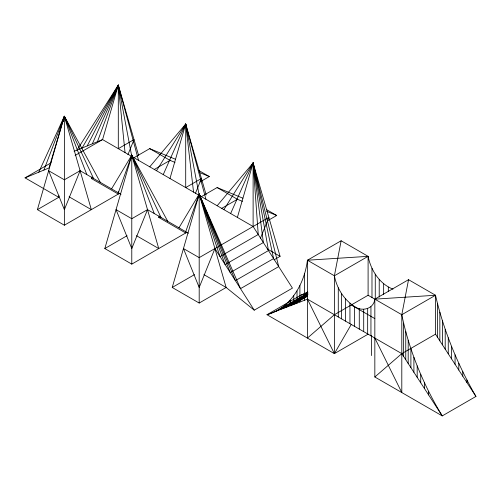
<?xml version="1.0" encoding="UTF-8"?>
<svg xmlns="http://www.w3.org/2000/svg" width="501" height="501" viewBox="0 0 501 501"><rect width="100%" height="100%" fill="white"/><g stroke="black" fill="none" stroke-linecap="round" stroke-linejoin="round"><path stroke-width="0.75" d="M64.209 117.766L64.372 116.232L100.325 182.395M119.645 193.292L64.372 225.206L37.406 209.637L58.755 197.313L58.993 195.791M131.281 158.222L131.782 155.147L167.735 221.31M198.565 197.914L199.191 194.069L240.511 288.657L278.706 266.601L253.118 162.931L217.165 205.742M392.984 289.146C379.47 283.904 370.834 270.127 368.097 256.337L341.131 240.768L307.426 260.232C304.508 283.547 290.924 308.034 266.983 314.716L334.392 353.637L368.097 334.173M351.245 324.448L334.392 353.637L334.392 275.794L341.131 240.768M374.836 338.069L401.802 392.552L401.802 314.716L408.54 279.69L435.507 295.258C443.667 330.81 457.745 364.878 475.95 396.448L442.245 415.905L374.836 376.984L374.836 299.147L408.54 279.69M63.27 121.574L64.372 116.232L93.581 178.5M37.406 209.637L64.372 116.232L86.842 174.611M118.299 191.758L118.299 194.069L91.339 178.5L91.771 177.003M138.564 155.297L118.299 85.095L102.573 139.585L75.094 155.448M187.055 232.207L131.782 264.121L104.815 248.552L131.782 155.147L160.99 217.421M185.708 231.449L185.708 232.984L158.742 217.421L159.174 215.925M169.977 178.5L185.708 124.016L206.193 194.964M74.092 151.327L102.573 139.585L253.118 226.502L292.44 288.119L254.239 310.175L226.151 287.474L199.191 303.042L172.225 287.474L199.191 194.069L235.389 280.635L273.59 258.579L253.118 162.931L223.909 209.637M237.386 217.421L253.118 162.931L280.084 256.337L274.016 259.837M69.088 196.793L91.339 209.637L64.372 116.232L49.017 167.967L25.05 177.855L58.755 197.313M118.299 192.772L131.782 155.147L154.252 213.526M185.708 231.687L199.191 194.069L230.272 272.613L268.473 250.563L253.118 162.931L230.648 213.526M97.451 141.695L118.299 85.095L138.52 160.339M43.9 170.077L64.372 116.232L64.372 225.206M80.104 170.716L64.372 209.637L48.641 170.716L64.372 179.796L80.104 170.716L120.998 194.325M127.912 154.715L134.03 139.585L118.299 148.665L118.299 85.095L76.979 150.137M147.507 209.637L131.782 248.552L116.05 209.637L131.782 218.718L147.507 209.637L188.407 233.247M195.321 193.636L201.44 178.5L185.708 187.581L185.708 124.016L149.755 166.827M260.401 238.319L268.849 217.421L199.191 257.633L183.46 248.552L199.191 287.474L214.916 248.552L254.239 310.175M92.334 143.806L118.299 85.095L131.782 156.45M163.238 174.611L185.708 124.016L205.93 199.254M38.784 172.187L64.372 116.232M87.218 145.916L118.299 85.095L125.037 152.554M82.095 148.027L118.299 85.095M111.56 188.877L131.782 155.147L158.742 248.552L136.497 235.708M178.97 227.798L199.191 194.069L225.156 264.597L263.351 242.54L253.118 162.931L253.118 226.502M156.5 170.716L185.708 124.016L199.191 195.365M307.683 291.839A174.962 101.014 60 0 1 300.688 295.258L266.983 314.716L307.426 299.147L401.802 353.637L442.245 415.905A197.488 114.021 60 0 1 428.612 391.287C416.513 367.026 407.175 341.313 401.802 314.716L368.097 295.258L334.392 314.716L307.426 338.069L307.426 260.232L334.392 275.794C336.747 288.131 343.893 299.786 354.614 306.531C361.897 311.948 373.784 309.011 374.836 299.147L435.507 295.258L435.507 334.173L475.95 396.448M374.836 376.984L401.802 353.637L435.507 334.173M25.05 177.855L51.183 162.762M91.339 178.5L92.585 177.78M133.986 157.721L149.711 148.634L175.482 159.268M154.295 169.444L170.027 160.364L175.024 162.424M199.905 181.982L209.299 176.552L198.515 170.327M104.815 248.552L127.06 235.708M158.742 217.421L160.095 216.639M201.389 196.636L217.121 187.556L242.891 198.189M221.705 208.366L237.436 199.285L242.434 201.346M267.315 220.897L276.709 215.474L266.601 209.637M172.225 287.474L194.469 274.629M334.392 275.794L368.097 256.337L368.097 295.258M276.208 311.165L307.89 292.872M280.115 309.662L307.752 293.705M283.159 308.491L308.096 294.093M307.695 294.895L286.127 307.345L286.127 304.138M307.645 295.69L290.117 305.81L290.117 300.205M292.703 304.815L307.533 296.254M401.802 314.716L435.507 295.258M300.688 295.258L307.783 292.528M307.426 260.232L368.097 256.337M199.304 172.432L209.299 176.552M266.714 211.353L276.709 215.474M149.711 148.634L170.027 160.364M217.121 187.556L237.436 199.285M267.271 248.941L280.084 256.337M351.245 304.984L374.836 318.611M203.907 274.629L226.151 287.474L199.191 194.069L199.191 303.042M307.426 299.147L334.392 353.637M199.191 194.069L220.039 256.575L258.234 234.518L253.118 162.931M185.708 124.016L193.549 192.108M466.963 380.04L466.963 382.614M462.78 371.704L462.78 376.17M458.81 363.3L458.81 370.057M455.065 354.84L455.065 364.29M451.545 346.335L451.545 358.866M448.257 337.806L448.257 353.806M445.207 329.263L445.207 349.116M442.402 320.721L442.402 344.794M439.847 312.198L439.847 340.862M437.548 303.706L437.548 337.323M428.612 391.287L428.612 394.913M424.547 382.877L424.547 388.651M420.734 374.397L420.734 382.783M417.183 365.868L417.183 377.316M413.901 357.307L413.901 372.268M410.901 348.734L410.901 367.646M408.183 340.173L408.183 363.463M405.76 331.631L405.76 359.724M403.631 323.145L403.631 356.449M388.319 287.073L388.319 291.657M383.647 283.76L383.647 294.375M379.219 279.383L379.219 297.068M375.268 274.166L375.268 299.398M371.986 268.386L371.986 297.506M371.466 335.344L371.466 355.578M370.947 306.7L370.947 335.82M367.665 308.697L367.665 333.929M363.707 309.342L363.707 331.643M359.28 308.61L359.28 329.088M354.614 306.531L354.614 326.389M349.942 303.218L349.942 323.696M345.521 298.84L345.521 321.141M341.563 293.624L341.563 318.855M338.281 287.843L338.281 316.964M304.489 273.652L304.489 300.281M299.905 285.576L299.905 302.04M297.018 290.906L297.018 303.155M293.755 295.79L293.755 304.414M131.782 155.147L131.782 264.121"/></g></svg>
